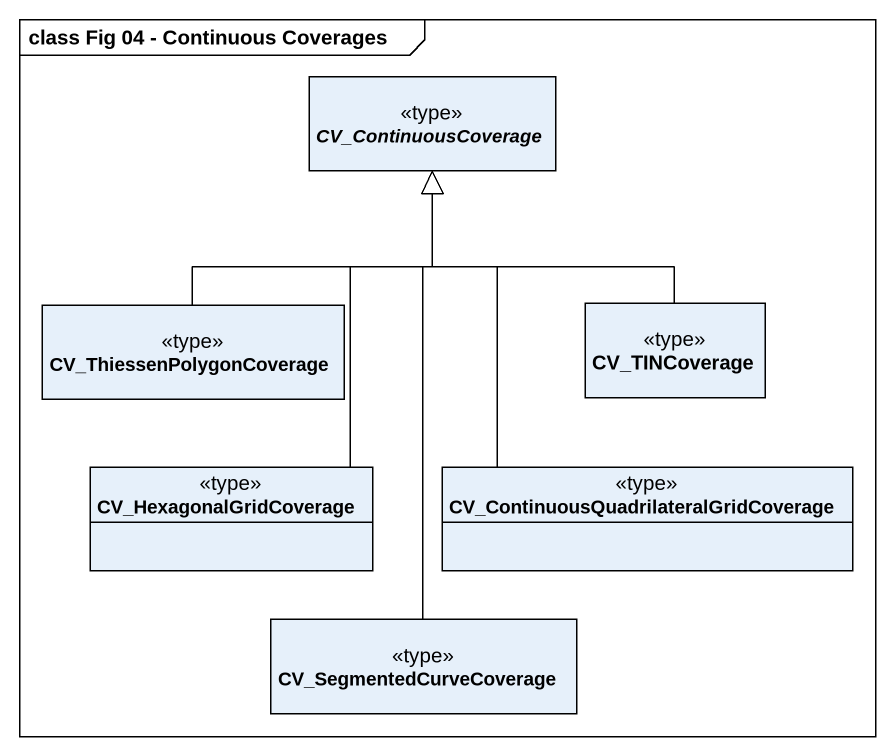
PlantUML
@startuml
mainframe class Fig 04 - Continuous Coverages
hide circle
hide empty members
abstract class CV_ContinuousCoverage <<type>>
class CV_ThiessenPolygonCoverage <<type>>
class CV_TINCoverage <<type>>
class CV_HexagonalGridCoverage <<type>>
class "CV_ContinuousQuadrilateralGridCoverage" as CV_ContinuousQuadrilateralGr <<type>>
class CV_SegmentedCurveCoverage <<type>>
CV_ThiessenPolygonCoverage -up-|> CV_ContinuousCoverage
CV_TINCoverage -up-|> CV_ContinuousCoverage
CV_HexagonalGridCoverage -up-|> CV_ContinuousCoverage
CV_ContinuousQuadrilateralGr -up-|> CV_ContinuousCoverage
CV_SegmentedCurveCoverage -up-|> CV_ContinuousCoverage
@enduml
